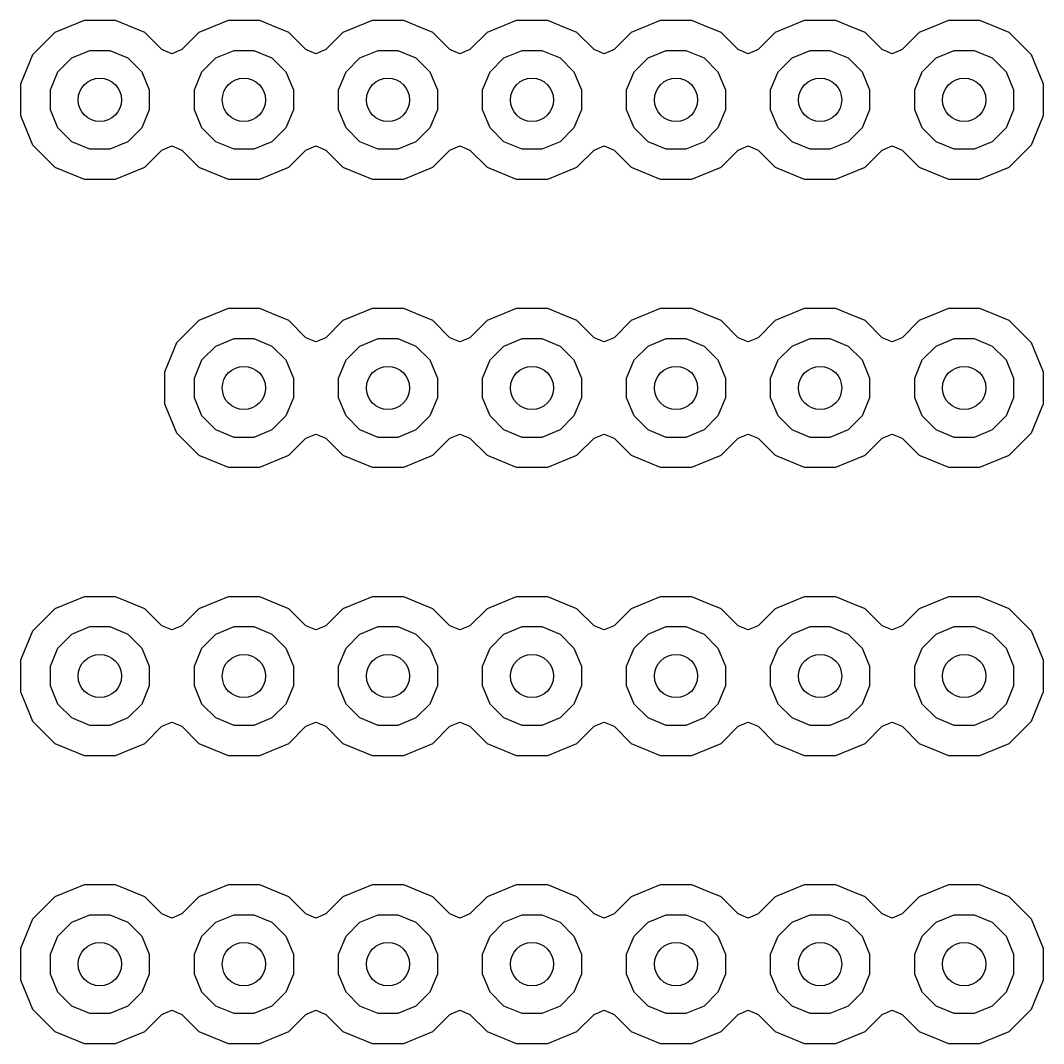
# Model space of a CAD drawing. Extents: x 114.9 to 199.6, y -137.1 to -76.7.
# Drawn here: x 130.614 to 134.165, y -106.865 to -103.314 of the extents above; entities that cross this region are included whole.
import ezdxf

# ---------------------------------------------------------------- set-up
doc = ezdxf.new("R2010")
doc.units = 0
doc.layers.add('BLACK', color=7, linetype='CONTINUOUS')

msp = doc.modelspace()

# ---------------------------------------------------------------- linework, layer by layer
at = {"layer": 'BLACK', "linetype": 'CONTINUOUS'}
for p, q in [((130.835198, -103.3145), (130.73394, -103.356444)), ((130.8352, -103.3145), (130.835198, -103.3145)), ((130.9448, -103.3145), (130.8352, -103.3145)), ((130.944801, -103.3145), (130.9448, -103.3145)), ((130.986744, -103.331874), (130.944801, -103.3145)), ((131.046058, -103.356443), (130.986744, -103.331874)), ((131.335198, -103.3145), (131.23394, -103.356444)), ((131.3352, -103.3145), (131.335198, -103.3145)), ((131.4448, -103.3145), (131.3352, -103.3145)), ((131.444801, -103.3145), (131.4448, -103.3145)), ((131.486744, -103.331874), (131.444801, -103.3145)), ((131.546058, -103.356443), (131.486744, -103.331874)), ((131.835198, -103.3145), (131.73394, -103.356444)), ((131.8352, -103.3145), (131.835198, -103.3145)), ((131.9448, -103.3145), (131.8352, -103.3145)), ((131.944801, -103.3145), (131.9448, -103.3145)), ((131.986744, -103.331874), (131.944801, -103.3145)), ((132.046058, -103.356443), (131.986744, -103.331874)), ((132.335198, -103.3145), (132.23394, -103.356444)), ((132.3352, -103.3145), (132.335198, -103.3145)), ((132.4448, -103.3145), (132.3352, -103.3145)), ((132.444801, -103.3145), (132.4448, -103.3145)), ((132.486744, -103.331874), (132.444801, -103.3145)), ((132.546058, -103.356443), (132.486744, -103.331874)), ((132.835198, -103.3145), (132.73394, -103.356444)), ((132.8352, -103.3145), (132.835198, -103.3145)), ((132.9448, -103.3145), (132.8352, -103.3145)), ((132.944801, -103.3145), (132.9448, -103.3145)), ((132.986744, -103.331874), (132.944801, -103.3145)), ((133.046058, -103.356443), (132.986744, -103.331874)), ((133.335198, -103.3145), (133.23394, -103.356444)), ((133.3352, -103.3145), (133.335198, -103.3145)), ((133.4448, -103.3145), (133.3352, -103.3145)), ((133.444801, -103.3145), (133.4448, -103.3145)), ((133.486744, -103.331874), (133.444801, -103.3145)), ((133.546058, -103.356443), (133.486744, -103.331874)), ((133.835198, -103.3145), (133.73394, -103.356444)), ((133.8352, -103.3145), (133.835198, -103.3145)), ((133.9448, -103.3145), (133.8352, -103.3145)), ((133.944801, -103.3145), (133.9448, -103.3145)), ((133.986744, -103.331874), (133.944801, -103.3145)), ((134.046058, -103.356443), (133.986744, -103.331874)), ((130.73394, -103.356444), (130.656444, -103.43394)), ((131.046059, -103.356444), (131.046058, -103.356443)), ((131.046061, -103.356445), (131.046059, -103.356444)), ((131.105352, -103.415736), (131.046061, -103.356445)), ((131.23394, -103.356444), (131.174648, -103.415736)), ((131.546059, -103.356444), (131.546058, -103.356443)), ((131.546061, -103.356445), (131.546059, -103.356444)), ((131.605352, -103.415736), (131.546061, -103.356445)), ((131.73394, -103.356444), (131.674648, -103.415736)), ((132.046059, -103.356444), (132.046058, -103.356443)), ((132.046061, -103.356445), (132.046059, -103.356444)), ((132.105352, -103.415736), (132.046061, -103.356445)), ((132.23394, -103.356444), (132.174648, -103.415736)), ((132.546059, -103.356444), (132.546058, -103.356443)), ((132.546061, -103.356445), (132.546059, -103.356444)), ((132.605352, -103.415736), (132.546061, -103.356445)), ((132.73394, -103.356444), (132.674648, -103.415736)), ((133.046059, -103.356444), (133.046058, -103.356443)), ((133.046061, -103.356445), (133.046059, -103.356444)), ((133.105352, -103.415736), (133.046061, -103.356445)), ((133.23394, -103.356444), (133.174648, -103.415736)), ((133.546059, -103.356444), (133.546058, -103.356443)), ((133.546061, -103.356445), (133.546059, -103.356444)), ((133.605352, -103.415736), (133.546061, -103.356445)), ((133.73394, -103.356444), (133.674648, -103.415736)), ((134.046059, -103.356444), (134.046058, -103.356443)), ((134.046061, -103.356445), (134.046059, -103.356444)), ((134.123555, -103.433939), (134.046061, -103.356445)), ((130.656444, -103.43394), (130.6145, -103.535198)), ((130.792775, -103.444493), (130.855859, -103.418363)), ((130.855859, -103.418363), (130.924141, -103.418363)), ((130.924141, -103.418363), (130.987225, -103.444493)), ((131.14, -103.430088), (131.105352, -103.415736)), ((131.174648, -103.415736), (131.14, -103.430088)), ((131.292775, -103.444493), (131.355859, -103.418363)), ((131.355859, -103.418363), (131.424141, -103.418363)), ((131.424141, -103.418363), (131.487225, -103.444493)), ((131.64, -103.430088), (131.605352, -103.415736)), ((131.674648, -103.415736), (131.64, -103.430088)), ((131.792775, -103.444493), (131.855859, -103.418363)), ((131.855859, -103.418363), (131.924141, -103.418363)), ((131.924141, -103.418363), (131.987225, -103.444493)), ((132.14, -103.430088), (132.105352, -103.415736)), ((132.174648, -103.415736), (132.14, -103.430088)), ((132.292775, -103.444493), (132.355859, -103.418363)), ((132.355859, -103.418363), (132.424141, -103.418363)), ((132.424141, -103.418363), (132.487225, -103.444493)), ((132.64, -103.430088), (132.605352, -103.415736)), ((132.674648, -103.415736), (132.64, -103.430088)), ((132.792775, -103.444493), (132.855859, -103.418363)), ((132.855859, -103.418363), (132.924141, -103.418363)), ((132.924141, -103.418363), (132.987225, -103.444493)), ((133.14, -103.430088), (133.105352, -103.415736)), ((133.174648, -103.415736), (133.14, -103.430088)), ((133.292775, -103.444493), (133.355859, -103.418363)), ((133.355859, -103.418363), (133.424141, -103.418363)), ((133.424141, -103.418363), (133.487225, -103.444493)), ((133.64, -103.430088), (133.605352, -103.415736)), ((133.674648, -103.415736), (133.64, -103.430088)), ((133.792775, -103.444493), (133.855859, -103.418363)), ((133.855859, -103.418363), (133.924141, -103.418363)), ((133.924141, -103.418363), (133.987225, -103.444493)), ((134.123555, -103.43394), (134.123555, -103.433939)), ((134.123557, -103.433942), (134.123555, -103.43394)), ((134.1655, -103.5352), (134.123557, -103.433942)), ((130.744493, -103.492775), (130.792775, -103.444493)), ((130.987225, -103.444493), (131.035507, -103.492775)), ((131.244493, -103.492775), (131.292775, -103.444493)), ((131.487225, -103.444493), (131.535507, -103.492775)), ((131.744493, -103.492775), (131.792775, -103.444493)), ((131.987225, -103.444493), (132.035507, -103.492775)), ((132.244493, -103.492775), (132.292775, -103.444493)), ((132.487225, -103.444493), (132.535507, -103.492775)), ((132.744493, -103.492775), (132.792775, -103.444493)), ((132.987225, -103.444493), (133.035507, -103.492775)), ((133.244493, -103.492775), (133.292775, -103.444493)), ((133.487225, -103.444493), (133.535507, -103.492775)), ((133.744493, -103.492775), (133.792775, -103.444493)), ((133.987225, -103.444493), (134.035507, -103.492775)), ((130.718363, -103.555859), (130.744493, -103.492775)), ((131.035507, -103.492775), (131.061637, -103.555859)), ((131.218363, -103.555859), (131.244493, -103.492775)), ((131.535507, -103.492775), (131.561637, -103.555859)), ((131.718363, -103.555859), (131.744493, -103.492775)), ((132.035507, -103.492775), (132.061637, -103.555859)), ((132.218363, -103.555859), (132.244493, -103.492775)), ((132.535507, -103.492775), (132.561637, -103.555859)), ((132.718363, -103.555859), (132.744493, -103.492775)), ((133.035507, -103.492775), (133.061637, -103.555859)), ((133.218363, -103.555859), (133.244493, -103.492775)), ((133.535507, -103.492775), (133.561637, -103.555859)), ((133.718363, -103.555859), (133.744493, -103.492775)), ((134.035507, -103.492775), (134.061637, -103.555859)), ((130.6145, -103.535198), (130.6145, -103.644801)), ((134.1655, -103.6448), (134.1655, -103.5352)), ((130.718363, -103.624141), (130.718363, -103.555859)), ((131.061637, -103.555859), (131.061637, -103.624141)), ((131.218363, -103.624141), (131.218363, -103.555859)), ((131.561637, -103.555859), (131.561637, -103.624141)), ((131.718363, -103.624141), (131.718363, -103.555859)), ((132.061637, -103.555859), (132.061637, -103.624141)), ((132.218363, -103.624141), (132.218363, -103.555859)), ((132.561637, -103.555859), (132.561637, -103.624141)), ((132.718363, -103.624141), (132.718363, -103.555859)), ((133.061637, -103.555859), (133.061637, -103.624141)), ((133.218363, -103.624141), (133.218363, -103.555859)), ((133.561637, -103.555859), (133.561637, -103.624141)), ((133.718363, -103.624141), (133.718363, -103.555859)), ((134.061637, -103.555859), (134.061637, -103.624141)), ((130.6145, -103.644801), (130.627091, -103.675198)), ((130.744493, -103.687225), (130.718363, -103.624141)), ((131.061637, -103.624141), (131.035507, -103.687225)), ((131.244493, -103.687225), (131.218363, -103.624141)), ((131.561637, -103.624141), (131.535507, -103.687225)), ((131.744493, -103.687225), (131.718363, -103.624141)), ((132.061637, -103.624141), (132.035507, -103.687225)), ((132.244493, -103.687225), (132.218363, -103.624141)), ((132.561637, -103.624141), (132.535507, -103.687225)), ((132.744493, -103.687225), (132.718363, -103.624141)), ((133.061637, -103.624141), (133.035507, -103.687225)), ((133.244493, -103.687225), (133.218363, -103.624141)), ((133.561637, -103.624141), (133.535507, -103.687225)), ((133.744493, -103.687225), (133.718363, -103.624141)), ((134.061637, -103.624141), (134.035507, -103.687225)), ((134.152909, -103.675198), (134.1655, -103.6448)), ((130.627091, -103.675198), (130.656443, -103.746058)), ((130.792775, -103.735507), (130.744493, -103.687225)), ((131.035507, -103.687225), (130.987225, -103.735507)), ((131.292775, -103.735507), (131.244493, -103.687225)), ((131.535507, -103.687225), (131.487225, -103.735507)), ((131.792775, -103.735507), (131.744493, -103.687225)), ((132.035507, -103.687225), (131.987225, -103.735507)), ((132.292775, -103.735507), (132.244493, -103.687225)), ((132.535507, -103.687225), (132.487225, -103.735507)), ((132.792775, -103.735507), (132.744493, -103.687225)), ((133.035507, -103.687225), (132.987225, -103.735507)), ((133.292775, -103.735507), (133.244493, -103.687225)), ((133.535507, -103.687225), (133.487225, -103.735507)), ((133.792775, -103.735507), (133.744493, -103.687225)), ((134.035507, -103.687225), (133.987225, -103.735507)), ((134.123557, -103.746058), (134.152909, -103.675198)), ((130.656443, -103.746058), (130.656444, -103.746059)), ((130.656444, -103.746059), (130.656445, -103.746061)), ((130.656445, -103.746061), (130.733939, -103.823555)), ((130.855859, -103.761637), (130.792775, -103.735507)), ((130.987225, -103.735507), (130.924141, -103.761637)), ((131.105352, -103.764264), (131.14, -103.749912)), ((131.14, -103.749912), (131.174648, -103.764264)), ((131.355859, -103.761637), (131.292775, -103.735507)), ((131.487225, -103.735507), (131.424141, -103.761637)), ((131.605352, -103.764264), (131.64, -103.749912)), ((131.64, -103.749912), (131.674648, -103.764264)), ((131.855859, -103.761637), (131.792775, -103.735507)), ((131.987225, -103.735507), (131.924141, -103.761637)), ((132.105352, -103.764264), (132.14, -103.749912)), ((132.14, -103.749912), (132.174648, -103.764264)), ((132.355859, -103.761637), (132.292775, -103.735507)), ((132.487225, -103.735507), (132.424141, -103.761637)), ((132.605352, -103.764264), (132.64, -103.749912)), ((132.64, -103.749912), (132.674648, -103.764264)), ((132.855859, -103.761637), (132.792775, -103.735507)), ((132.987225, -103.735507), (132.924141, -103.761637)), ((133.105352, -103.764264), (133.14, -103.749912)), ((133.14, -103.749912), (133.174648, -103.764264)), ((133.355859, -103.761637), (133.292775, -103.735507)), ((133.487225, -103.735507), (133.424141, -103.761637)), ((133.605352, -103.764264), (133.64, -103.749912)), ((133.64, -103.749912), (133.674648, -103.764264)), ((133.855859, -103.761637), (133.792775, -103.735507)), ((133.987225, -103.735507), (133.924141, -103.761637)), ((134.046061, -103.823555), (134.123555, -103.746061)), ((134.123555, -103.74606), (134.123557, -103.746058)), ((134.123555, -103.746061), (134.123555, -103.74606)), ((130.924141, -103.761637), (130.855859, -103.761637)), ((131.046061, -103.823555), (131.105352, -103.764264)), ((131.174648, -103.764264), (131.233939, -103.823555)), ((131.424141, -103.761637), (131.355859, -103.761637)), ((131.546061, -103.823555), (131.605352, -103.764264)), ((131.674648, -103.764264), (131.733939, -103.823555)), ((131.924141, -103.761637), (131.855859, -103.761637)), ((132.046061, -103.823555), (132.105352, -103.764264)), ((132.174648, -103.764264), (132.233939, -103.823555)), ((132.424141, -103.761637), (132.355859, -103.761637)), ((132.546061, -103.823555), (132.605352, -103.764264)), ((132.674648, -103.764264), (132.733939, -103.823555)), ((132.924141, -103.761637), (132.855859, -103.761637)), ((133.046061, -103.823555), (133.105352, -103.764264)), ((133.174648, -103.764264), (133.233939, -103.823555)), ((133.424141, -103.761637), (133.355859, -103.761637)), ((133.546061, -103.823555), (133.605352, -103.764264)), ((133.674648, -103.764264), (133.733939, -103.823555)), ((133.924141, -103.761637), (133.855859, -103.761637)), ((130.733939, -103.823555), (130.73394, -103.823555)), ((130.73394, -103.823555), (130.733942, -103.823557)), ((130.733942, -103.823557), (130.8352, -103.8655)), ((130.9448, -103.8655), (131.046058, -103.823557)), ((131.046058, -103.823557), (131.04606, -103.823555)), ((131.04606, -103.823555), (131.046061, -103.823555)), ((131.233939, -103.823555), (131.23394, -103.823555)), ((131.23394, -103.823555), (131.233942, -103.823557)), ((131.233942, -103.823557), (131.3352, -103.8655)), ((131.4448, -103.8655), (131.546058, -103.823557)), ((131.546058, -103.823557), (131.54606, -103.823555)), ((131.54606, -103.823555), (131.546061, -103.823555)), ((131.733939, -103.823555), (131.73394, -103.823555)), ((131.73394, -103.823555), (131.733942, -103.823557)), ((131.733942, -103.823557), (131.8352, -103.8655)), ((131.9448, -103.8655), (132.046058, -103.823557)), ((132.046058, -103.823557), (132.04606, -103.823555)), ((132.04606, -103.823555), (132.046061, -103.823555)), ((132.233939, -103.823555), (132.23394, -103.823555)), ((132.23394, -103.823555), (132.233942, -103.823557)), ((132.233942, -103.823557), (132.3352, -103.8655)), ((132.4448, -103.8655), (132.546058, -103.823557)), ((132.546058, -103.823557), (132.54606, -103.823555)), ((132.54606, -103.823555), (132.546061, -103.823555)), ((132.733939, -103.823555), (132.73394, -103.823555)), ((132.73394, -103.823555), (132.733942, -103.823557)), ((132.733942, -103.823557), (132.8352, -103.8655)), ((132.9448, -103.8655), (133.046058, -103.823557)), ((133.046058, -103.823557), (133.04606, -103.823555)), ((133.04606, -103.823555), (133.046061, -103.823555)), ((133.233939, -103.823555), (133.23394, -103.823555)), ((133.23394, -103.823555), (133.233942, -103.823557)), ((133.233942, -103.823557), (133.3352, -103.8655)), ((133.4448, -103.8655), (133.546058, -103.823557)), ((133.546058, -103.823557), (133.54606, -103.823555)), ((133.54606, -103.823555), (133.546061, -103.823555)), ((133.733939, -103.823555), (133.73394, -103.823555)), ((133.73394, -103.823555), (133.733942, -103.823557)), ((133.733942, -103.823557), (133.8352, -103.8655)), ((133.9448, -103.8655), (134.046058, -103.823557)), ((134.046058, -103.823557), (134.04606, -103.823555)), ((134.04606, -103.823555), (134.046061, -103.823555)), ((130.8352, -103.8655), (130.835202, -103.8655)), ((130.835202, -103.8655), (130.944798, -103.8655)), ((130.944798, -103.8655), (130.9448, -103.8655)), ((131.3352, -103.8655), (131.335202, -103.8655)), ((131.335202, -103.8655), (131.444798, -103.8655)), ((131.444798, -103.8655), (131.4448, -103.8655)), ((131.8352, -103.8655), (131.835202, -103.8655)), ((131.835202, -103.8655), (131.944798, -103.8655)), ((131.944798, -103.8655), (131.9448, -103.8655)), ((132.3352, -103.8655), (132.335202, -103.8655)), ((132.335202, -103.8655), (132.444798, -103.8655)), ((132.444798, -103.8655), (132.4448, -103.8655)), ((132.8352, -103.8655), (132.835202, -103.8655)), ((132.835202, -103.8655), (132.944798, -103.8655)), ((132.944798, -103.8655), (132.9448, -103.8655)), ((133.3352, -103.8655), (133.335202, -103.8655)), ((133.335202, -103.8655), (133.444798, -103.8655)), ((133.444798, -103.8655), (133.4448, -103.8655)), ((133.8352, -103.8655), (133.835202, -103.8655)), ((133.835202, -103.8655), (133.944798, -103.8655)), ((133.944798, -103.8655), (133.9448, -103.8655)), ((131.335198, -104.3145), (131.23394, -104.356444)), ((131.3352, -104.3145), (131.335198, -104.3145)), ((131.4448, -104.3145), (131.3352, -104.3145)), ((131.444801, -104.3145), (131.4448, -104.3145)), ((131.486744, -104.331874), (131.444801, -104.3145)), ((131.835198, -104.3145), (131.73394, -104.356444)), ((131.8352, -104.3145), (131.835198, -104.3145)), ((131.9448, -104.3145), (131.8352, -104.3145)), ((131.944801, -104.3145), (131.9448, -104.3145)), ((131.986744, -104.331874), (131.944801, -104.3145)), ((132.335198, -104.3145), (132.23394, -104.356444)), ((132.3352, -104.3145), (132.335198, -104.3145)), ((132.4448, -104.3145), (132.3352, -104.3145)), ((132.444801, -104.3145), (132.4448, -104.3145)), ((132.486744, -104.331874), (132.444801, -104.3145)), ((132.835198, -104.3145), (132.73394, -104.356444)), ((132.8352, -104.3145), (132.835198, -104.3145)), ((132.9448, -104.3145), (132.8352, -104.3145)), ((132.944801, -104.3145), (132.9448, -104.3145)), ((132.986744, -104.331874), (132.944801, -104.3145)), ((133.335198, -104.3145), (133.23394, -104.356444)), ((133.3352, -104.3145), (133.335198, -104.3145)), ((133.4448, -104.3145), (133.3352, -104.3145)), ((133.444801, -104.3145), (133.4448, -104.3145)), ((133.486744, -104.331874), (133.444801, -104.3145)), ((133.835198, -104.3145), (133.73394, -104.356444)), ((133.8352, -104.3145), (133.835198, -104.3145)), ((133.9448, -104.3145), (133.8352, -104.3145)), ((133.944801, -104.3145), (133.9448, -104.3145)), ((133.986744, -104.331874), (133.944801, -104.3145)), ((131.23394, -104.356444), (131.156444, -104.43394)), ((131.546058, -104.356443), (131.486744, -104.331874)), ((131.546059, -104.356444), (131.546058, -104.356443)), ((131.546061, -104.356445), (131.546059, -104.356444)), ((131.605352, -104.415736), (131.546061, -104.356445)), ((131.73394, -104.356444), (131.674648, -104.415736)), ((132.046058, -104.356443), (131.986744, -104.331874)), ((132.046059, -104.356444), (132.046058, -104.356443)), ((132.046061, -104.356445), (132.046059, -104.356444)), ((132.105352, -104.415736), (132.046061, -104.356445)), ((132.23394, -104.356444), (132.174648, -104.415736)), ((132.546058, -104.356443), (132.486744, -104.331874)), ((132.546059, -104.356444), (132.546058, -104.356443)), ((132.546061, -104.356445), (132.546059, -104.356444)), ((132.605352, -104.415736), (132.546061, -104.356445)), ((132.73394, -104.356444), (132.674648, -104.415736)), ((133.046058, -104.356443), (132.986744, -104.331874)), ((133.046059, -104.356444), (133.046058, -104.356443)), ((133.046061, -104.356445), (133.046059, -104.356444)), ((133.105352, -104.415736), (133.046061, -104.356445)), ((133.23394, -104.356444), (133.174648, -104.415736)), ((133.546058, -104.356443), (133.486744, -104.331874)), ((133.546059, -104.356444), (133.546058, -104.356443)), ((133.546061, -104.356445), (133.546059, -104.356444)), ((133.605352, -104.415736), (133.546061, -104.356445)), ((133.73394, -104.356444), (133.674648, -104.415736)), ((134.046058, -104.356443), (133.986744, -104.331874)), ((134.046059, -104.356444), (134.046058, -104.356443)), ((134.046061, -104.356445), (134.046059, -104.356444)), ((134.123555, -104.433939), (134.046061, -104.356445)), ((131.156444, -104.43394), (131.1145, -104.535198)), ((131.292775, -104.444493), (131.355859, -104.418363)), ((131.355859, -104.418363), (131.424141, -104.418363)), ((131.424141, -104.418363), (131.487225, -104.444493)), ((131.64, -104.430088), (131.605352, -104.415736)), ((131.674648, -104.415736), (131.64, -104.430088)), ((131.792775, -104.444493), (131.855859, -104.418363)), ((131.855859, -104.418363), (131.924141, -104.418363)), ((131.924141, -104.418363), (131.987225, -104.444493)), ((132.14, -104.430088), (132.105352, -104.415736)), ((132.174648, -104.415736), (132.14, -104.430088)), ((132.292775, -104.444493), (132.355859, -104.418363)), ((132.355859, -104.418363), (132.424141, -104.418363)), ((132.424141, -104.418363), (132.487225, -104.444493)), ((132.64, -104.430088), (132.605352, -104.415736)), ((132.674648, -104.415736), (132.64, -104.430088)), ((132.792775, -104.444493), (132.855859, -104.418363)), ((132.855859, -104.418363), (132.924141, -104.418363)), ((132.924141, -104.418363), (132.987225, -104.444493)), ((133.14, -104.430088), (133.105352, -104.415736)), ((133.174648, -104.415736), (133.14, -104.430088)), ((133.292775, -104.444493), (133.355859, -104.418363)), ((133.355859, -104.418363), (133.424141, -104.418363)), ((133.424141, -104.418363), (133.487225, -104.444493)), ((133.64, -104.430088), (133.605352, -104.415736)), ((133.674648, -104.415736), (133.64, -104.430088)), ((133.792775, -104.444493), (133.855859, -104.418363)), ((133.855859, -104.418363), (133.924141, -104.418363)), ((133.924141, -104.418363), (133.987225, -104.444493)), ((134.123555, -104.43394), (134.123555, -104.433939)), ((134.123557, -104.433942), (134.123555, -104.43394)), ((134.1655, -104.5352), (134.123557, -104.433942)), ((131.244493, -104.492775), (131.292775, -104.444493)), ((131.487225, -104.444493), (131.535507, -104.492775)), ((131.744493, -104.492775), (131.792775, -104.444493)), ((131.987225, -104.444493), (132.035507, -104.492775)), ((132.244493, -104.492775), (132.292775, -104.444493)), ((132.487225, -104.444493), (132.535507, -104.492775)), ((132.744493, -104.492775), (132.792775, -104.444493)), ((132.987225, -104.444493), (133.035507, -104.492775)), ((133.244493, -104.492775), (133.292775, -104.444493)), ((133.487225, -104.444493), (133.535507, -104.492775)), ((133.744493, -104.492775), (133.792775, -104.444493)), ((133.987225, -104.444493), (134.035507, -104.492775)), ((131.218363, -104.555859), (131.244493, -104.492775)), ((131.535507, -104.492775), (131.561637, -104.555859)), ((131.718363, -104.555859), (131.744493, -104.492775)), ((132.035507, -104.492775), (132.061637, -104.555859)), ((132.218363, -104.555859), (132.244493, -104.492775)), ((132.535507, -104.492775), (132.561637, -104.555859)), ((132.718363, -104.555859), (132.744493, -104.492775)), ((133.035507, -104.492775), (133.061637, -104.555859)), ((133.218363, -104.555859), (133.244493, -104.492775)), ((133.535507, -104.492775), (133.561637, -104.555859)), ((133.718363, -104.555859), (133.744493, -104.492775)), ((134.035507, -104.492775), (134.061637, -104.555859)), ((131.1145, -104.535198), (131.1145, -104.644801)), ((134.1655, -104.6448), (134.1655, -104.5352)), ((131.218363, -104.624141), (131.218363, -104.555859)), ((131.561637, -104.555859), (131.561637, -104.624141)), ((131.718363, -104.624141), (131.718363, -104.555859)), ((132.061637, -104.555859), (132.061637, -104.624141)), ((132.218363, -104.624141), (132.218363, -104.555859)), ((132.561637, -104.555859), (132.561637, -104.624141)), ((132.718363, -104.624141), (132.718363, -104.555859)), ((133.061637, -104.555859), (133.061637, -104.624141)), ((133.218363, -104.624141), (133.218363, -104.555859)), ((133.561637, -104.555859), (133.561637, -104.624141)), ((133.718363, -104.624141), (133.718363, -104.555859)), ((134.061637, -104.555859), (134.061637, -104.624141)), ((131.1145, -104.644801), (131.128538, -104.678691)), ((131.244493, -104.687225), (131.218363, -104.624141)), ((131.561637, -104.624141), (131.535507, -104.687225)), ((131.744493, -104.687225), (131.718363, -104.624141)), ((132.061637, -104.624141), (132.035507, -104.687225)), ((132.244493, -104.687225), (132.218363, -104.624141)), ((132.561637, -104.624141), (132.535507, -104.687225)), ((132.744493, -104.687225), (132.718363, -104.624141)), ((133.061637, -104.624141), (133.035507, -104.687225)), ((133.244493, -104.687225), (133.218363, -104.624141)), ((133.561637, -104.624141), (133.535507, -104.687225)), ((133.744493, -104.687225), (133.718363, -104.624141)), ((134.061637, -104.624141), (134.035507, -104.687225)), ((134.161193, -104.655198), (134.1655, -104.6448)), ((131.128538, -104.678691), (131.156443, -104.746058)), ((134.123557, -104.746058), (134.161193, -104.655198)), ((131.292775, -104.735507), (131.244493, -104.687225)), ((131.535507, -104.687225), (131.487225, -104.735507)), ((131.792775, -104.735507), (131.744493, -104.687225)), ((132.035507, -104.687225), (131.987225, -104.735507)), ((132.292775, -104.735507), (132.244493, -104.687225)), ((132.535507, -104.687225), (132.487225, -104.735507)), ((132.792775, -104.735507), (132.744493, -104.687225)), ((133.035507, -104.687225), (132.987225, -104.735507)), ((133.292775, -104.735507), (133.244493, -104.687225)), ((133.535507, -104.687225), (133.487225, -104.735507)), ((133.792775, -104.735507), (133.744493, -104.687225)), ((134.035507, -104.687225), (133.987225, -104.735507)), ((131.156443, -104.746058), (131.156444, -104.746059)), ((131.156444, -104.746059), (131.156445, -104.746061)), ((131.156445, -104.746061), (131.233939, -104.823555)), ((131.355859, -104.761637), (131.292775, -104.735507)), ((131.487225, -104.735507), (131.424141, -104.761637)), ((131.605352, -104.764264), (131.64, -104.749912)), ((131.64, -104.749912), (131.674648, -104.764264)), ((131.855859, -104.761637), (131.792775, -104.735507)), ((131.987225, -104.735507), (131.924141, -104.761637)), ((132.105352, -104.764264), (132.14, -104.749912)), ((132.14, -104.749912), (132.174648, -104.764264)), ((132.355859, -104.761637), (132.292775, -104.735507)), ((132.487225, -104.735507), (132.424141, -104.761637)), ((132.605352, -104.764264), (132.64, -104.749912)), ((132.64, -104.749912), (132.674648, -104.764264)), ((132.855859, -104.761637), (132.792775, -104.735507)), ((132.987225, -104.735507), (132.924141, -104.761637)), ((133.105352, -104.764264), (133.14, -104.749912)), ((133.14, -104.749912), (133.174648, -104.764264)), ((133.355859, -104.761637), (133.292775, -104.735507)), ((133.487225, -104.735507), (133.424141, -104.761637)), ((133.605352, -104.764264), (133.64, -104.749912)), ((133.64, -104.749912), (133.674648, -104.764264)), ((133.855859, -104.761637), (133.792775, -104.735507)), ((133.987225, -104.735507), (133.924141, -104.761637)), ((134.046061, -104.823555), (134.123555, -104.746061)), ((134.123555, -104.74606), (134.123557, -104.746058)), ((134.123555, -104.746061), (134.123555, -104.74606)), ((131.424141, -104.761637), (131.355859, -104.761637)), ((131.546061, -104.823555), (131.605352, -104.764264)), ((131.674648, -104.764264), (131.733939, -104.823555)), ((131.924141, -104.761637), (131.855859, -104.761637)), ((132.046061, -104.823555), (132.105352, -104.764264)), ((132.174648, -104.764264), (132.233939, -104.823555)), ((132.424141, -104.761637), (132.355859, -104.761637)), ((132.546061, -104.823555), (132.605352, -104.764264)), ((132.674648, -104.764264), (132.733939, -104.823555)), ((132.924141, -104.761637), (132.855859, -104.761637)), ((133.046061, -104.823555), (133.105352, -104.764264)), ((133.174648, -104.764264), (133.233939, -104.823555)), ((133.424141, -104.761637), (133.355859, -104.761637)), ((133.546061, -104.823555), (133.605352, -104.764264)), ((133.674648, -104.764264), (133.733939, -104.823555)), ((133.924141, -104.761637), (133.855859, -104.761637)), ((131.233939, -104.823555), (131.23394, -104.823555)), ((131.23394, -104.823555), (131.233942, -104.823557)), ((131.233942, -104.823557), (131.3352, -104.8655)), ((131.4448, -104.8655), (131.546058, -104.823557)), ((131.546058, -104.823557), (131.54606, -104.823555)), ((131.54606, -104.823555), (131.546061, -104.823555)), ((131.733939, -104.823555), (131.73394, -104.823555)), ((131.73394, -104.823555), (131.733942, -104.823557)), ((131.733942, -104.823557), (131.8352, -104.8655)), ((131.9448, -104.8655), (132.046058, -104.823557)), ((132.046058, -104.823557), (132.04606, -104.823555)), ((132.04606, -104.823555), (132.046061, -104.823555)), ((132.233939, -104.823555), (132.23394, -104.823555)), ((132.23394, -104.823555), (132.233942, -104.823557)), ((132.233942, -104.823557), (132.3352, -104.8655)), ((132.4448, -104.8655), (132.546058, -104.823557)), ((132.546058, -104.823557), (132.54606, -104.823555)), ((132.54606, -104.823555), (132.546061, -104.823555)), ((132.733939, -104.823555), (132.73394, -104.823555)), ((132.73394, -104.823555), (132.733942, -104.823557)), ((132.733942, -104.823557), (132.8352, -104.8655)), ((132.9448, -104.8655), (133.046058, -104.823557)), ((133.046058, -104.823557), (133.04606, -104.823555)), ((133.04606, -104.823555), (133.046061, -104.823555)), ((133.233939, -104.823555), (133.23394, -104.823555)), ((133.23394, -104.823555), (133.233942, -104.823557)), ((133.233942, -104.823557), (133.3352, -104.8655)), ((133.4448, -104.8655), (133.546058, -104.823557)), ((133.546058, -104.823557), (133.54606, -104.823555)), ((133.54606, -104.823555), (133.546061, -104.823555)), ((133.733939, -104.823555), (133.73394, -104.823555)), ((133.73394, -104.823555), (133.733942, -104.823557)), ((133.733942, -104.823557), (133.8352, -104.8655)), ((133.9448, -104.8655), (134.046058, -104.823557)), ((134.046058, -104.823557), (134.04606, -104.823555)), ((134.04606, -104.823555), (134.046061, -104.823555)), ((131.3352, -104.8655), (131.335202, -104.8655)), ((131.335202, -104.8655), (131.444798, -104.8655)), ((131.444798, -104.8655), (131.4448, -104.8655)), ((131.8352, -104.8655), (131.835202, -104.8655)), ((131.835202, -104.8655), (131.944798, -104.8655)), ((131.944798, -104.8655), (131.9448, -104.8655)), ((132.3352, -104.8655), (132.335202, -104.8655)), ((132.335202, -104.8655), (132.444798, -104.8655)), ((132.444798, -104.8655), (132.4448, -104.8655)), ((132.8352, -104.8655), (132.835202, -104.8655)), ((132.835202, -104.8655), (132.944798, -104.8655)), ((132.944798, -104.8655), (132.9448, -104.8655)), ((133.3352, -104.8655), (133.335202, -104.8655)), ((133.335202, -104.8655), (133.444798, -104.8655)), ((133.444798, -104.8655), (133.4448, -104.8655)), ((133.8352, -104.8655), (133.835202, -104.8655)), ((133.835202, -104.8655), (133.944798, -104.8655)), ((133.944798, -104.8655), (133.9448, -104.8655)), ((130.835198, -105.3145), (130.73394, -105.356444)), ((130.8352, -105.3145), (130.835198, -105.3145)), ((130.9448, -105.3145), (130.8352, -105.3145)), ((130.944801, -105.3145), (130.9448, -105.3145)), ((130.986744, -105.331874), (130.944801, -105.3145)), ((131.335198, -105.3145), (131.23394, -105.356444)), ((131.3352, -105.3145), (131.335198, -105.3145)), ((131.4448, -105.3145), (131.3352, -105.3145)), ((131.444801, -105.3145), (131.4448, -105.3145)), ((131.486744, -105.331874), (131.444801, -105.3145)), ((131.835198, -105.3145), (131.73394, -105.356444)), ((131.8352, -105.3145), (131.835198, -105.3145)), ((131.9448, -105.3145), (131.8352, -105.3145)), ((131.944801, -105.3145), (131.9448, -105.3145)), ((131.986744, -105.331874), (131.944801, -105.3145)), ((132.335198, -105.3145), (132.23394, -105.356444)), ((132.3352, -105.3145), (132.335198, -105.3145)), ((132.4448, -105.3145), (132.3352, -105.3145)), ((132.444801, -105.3145), (132.4448, -105.3145)), ((132.486744, -105.331874), (132.444801, -105.3145)), ((132.835198, -105.3145), (132.73394, -105.356444)), ((132.8352, -105.3145), (132.835198, -105.3145)), ((132.9448, -105.3145), (132.8352, -105.3145)), ((132.944801, -105.3145), (132.9448, -105.3145)), ((132.986744, -105.331874), (132.944801, -105.3145)), ((133.335198, -105.3145), (133.23394, -105.356444)), ((133.3352, -105.3145), (133.335198, -105.3145)), ((133.4448, -105.3145), (133.3352, -105.3145)), ((133.444801, -105.3145), (133.4448, -105.3145)), ((133.486744, -105.331874), (133.444801, -105.3145)), ((133.835198, -105.3145), (133.73394, -105.356444)), ((133.8352, -105.3145), (133.835198, -105.3145)), ((133.9448, -105.3145), (133.8352, -105.3145)), ((133.944801, -105.3145), (133.9448, -105.3145)), ((133.986744, -105.331874), (133.944801, -105.3145)), ((130.73394, -105.356444), (130.656444, -105.43394)), ((131.046058, -105.356443), (130.986744, -105.331874)), ((131.046059, -105.356444), (131.046058, -105.356443)), ((131.046061, -105.356445), (131.046059, -105.356444)), ((131.105352, -105.415736), (131.046061, -105.356445)), ((131.23394, -105.356444), (131.174648, -105.415736)), ((131.546058, -105.356443), (131.486744, -105.331874)), ((131.546059, -105.356444), (131.546058, -105.356443)), ((131.546061, -105.356445), (131.546059, -105.356444)), ((131.605352, -105.415736), (131.546061, -105.356445)), ((131.73394, -105.356444), (131.674648, -105.415736)), ((132.046058, -105.356443), (131.986744, -105.331874)), ((132.046059, -105.356444), (132.046058, -105.356443)), ((132.046061, -105.356445), (132.046059, -105.356444)), ((132.105352, -105.415736), (132.046061, -105.356445)), ((132.23394, -105.356444), (132.174648, -105.415736)), ((132.546058, -105.356443), (132.486744, -105.331874)), ((132.546059, -105.356444), (132.546058, -105.356443)), ((132.546061, -105.356445), (132.546059, -105.356444)), ((132.605352, -105.415736), (132.546061, -105.356445)), ((132.73394, -105.356444), (132.674648, -105.415736)), ((133.046058, -105.356443), (132.986744, -105.331874)), ((133.046059, -105.356444), (133.046058, -105.356443)), ((133.046061, -105.356445), (133.046059, -105.356444)), ((133.105352, -105.415736), (133.046061, -105.356445)), ((133.23394, -105.356444), (133.174648, -105.415736)), ((133.546058, -105.356443), (133.486744, -105.331874)), ((133.546059, -105.356444), (133.546058, -105.356443)), ((133.546061, -105.356445), (133.546059, -105.356444)), ((133.605352, -105.415736), (133.546061, -105.356445)), ((133.73394, -105.356444), (133.674648, -105.415736)), ((134.046058, -105.356443), (133.986744, -105.331874)), ((134.046059, -105.356444), (134.046058, -105.356443)), ((134.046061, -105.356445), (134.046059, -105.356444)), ((134.123555, -105.433939), (134.046061, -105.356445)), ((130.792775, -105.444493), (130.855859, -105.418363)), ((130.855859, -105.418363), (130.924141, -105.418363)), ((130.924141, -105.418363), (130.987225, -105.444493)), ((131.14, -105.430088), (131.105352, -105.415736)), ((131.174648, -105.415736), (131.14, -105.430088)), ((131.292775, -105.444493), (131.355859, -105.418363)), ((131.355859, -105.418363), (131.424141, -105.418363)), ((131.424141, -105.418363), (131.487225, -105.444493)), ((131.64, -105.430088), (131.605352, -105.415736)), ((131.674648, -105.415736), (131.64, -105.430088)), ((131.792775, -105.444493), (131.855859, -105.418363)), ((131.855859, -105.418363), (131.924141, -105.418363)), ((131.924141, -105.418363), (131.987225, -105.444493)), ((132.14, -105.430088), (132.105352, -105.415736)), ((132.174648, -105.415736), (132.14, -105.430088)), ((132.292775, -105.444493), (132.355859, -105.418363)), ((132.355859, -105.418363), (132.424141, -105.418363)), ((132.424141, -105.418363), (132.487225, -105.444493)), ((132.64, -105.430088), (132.605352, -105.415736)), ((132.674648, -105.415736), (132.64, -105.430088)), ((132.792775, -105.444493), (132.855859, -105.418363)), ((132.855859, -105.418363), (132.924141, -105.418363)), ((132.924141, -105.418363), (132.987225, -105.444493)), ((133.14, -105.430088), (133.105352, -105.415736)), ((133.174648, -105.415736), (133.14, -105.430088)), ((133.292775, -105.444493), (133.355859, -105.418363)), ((133.355859, -105.418363), (133.424141, -105.418363)), ((133.424141, -105.418363), (133.487225, -105.444493)), ((133.64, -105.430088), (133.605352, -105.415736)), ((133.674648, -105.415736), (133.64, -105.430088)), ((133.792775, -105.444493), (133.855859, -105.418363)), ((133.855859, -105.418363), (133.924141, -105.418363)), ((133.924141, -105.418363), (133.987225, -105.444493)), ((130.656444, -105.43394), (130.6145, -105.535198)), ((130.744493, -105.492775), (130.792775, -105.444493)), ((130.987225, -105.444493), (131.035507, -105.492775)), ((131.244493, -105.492775), (131.292775, -105.444493)), ((131.487225, -105.444493), (131.535507, -105.492775)), ((131.744493, -105.492775), (131.792775, -105.444493)), ((131.987225, -105.444493), (132.035507, -105.492775)), ((132.244493, -105.492775), (132.292775, -105.444493)), ((132.487225, -105.444493), (132.535507, -105.492775)), ((132.744493, -105.492775), (132.792775, -105.444493)), ((132.987225, -105.444493), (133.035507, -105.492775)), ((133.244493, -105.492775), (133.292775, -105.444493)), ((133.487225, -105.444493), (133.535507, -105.492775)), ((133.744493, -105.492775), (133.792775, -105.444493)), ((133.987225, -105.444493), (134.035507, -105.492775)), ((134.123555, -105.43394), (134.123555, -105.433939)), ((134.123557, -105.433942), (134.123555, -105.43394)), ((134.1655, -105.5352), (134.123557, -105.433942)), ((130.718363, -105.555859), (130.744493, -105.492775)), ((131.035507, -105.492775), (131.061637, -105.555859)), ((131.218363, -105.555859), (131.244493, -105.492775)), ((131.535507, -105.492775), (131.561637, -105.555859)), ((131.718363, -105.555859), (131.744493, -105.492775)), ((132.035507, -105.492775), (132.061637, -105.555859)), ((132.218363, -105.555859), (132.244493, -105.492775)), ((132.535507, -105.492775), (132.561637, -105.555859)), ((132.718363, -105.555859), (132.744493, -105.492775)), ((133.035507, -105.492775), (133.061637, -105.555859)), ((133.218363, -105.555859), (133.244493, -105.492775)), ((133.535507, -105.492775), (133.561637, -105.555859)), ((133.718363, -105.555859), (133.744493, -105.492775)), ((134.035507, -105.492775), (134.061637, -105.555859)), ((130.6145, -105.535198), (130.6145, -105.644801)), ((134.1655, -105.6448), (134.1655, -105.5352)), ((130.718363, -105.624141), (130.718363, -105.555859)), ((131.061637, -105.555859), (131.061637, -105.624141)), ((131.218363, -105.624141), (131.218363, -105.555859)), ((131.561637, -105.555859), (131.561637, -105.624141)), ((131.718363, -105.624141), (131.718363, -105.555859)), ((132.061637, -105.555859), (132.061637, -105.624141)), ((132.218363, -105.624141), (132.218363, -105.555859)), ((132.561637, -105.555859), (132.561637, -105.624141)), ((132.718363, -105.624141), (132.718363, -105.555859)), ((133.061637, -105.555859), (133.061637, -105.624141)), ((133.218363, -105.624141), (133.218363, -105.555859)), ((133.561637, -105.555859), (133.561637, -105.624141)), ((133.718363, -105.624141), (133.718363, -105.555859)), ((134.061637, -105.555859), (134.061637, -105.624141)), ((130.744493, -105.687225), (130.718363, -105.624141)), ((131.061637, -105.624141), (131.035507, -105.687225)), ((131.244493, -105.687225), (131.218363, -105.624141)), ((131.561637, -105.624141), (131.535507, -105.687225)), ((131.744493, -105.687225), (131.718363, -105.624141)), ((132.061637, -105.624141), (132.035507, -105.687225)), ((132.244493, -105.687225), (132.218363, -105.624141)), ((132.561637, -105.624141), (132.535507, -105.687225)), ((132.744493, -105.687225), (132.718363, -105.624141)), ((133.061637, -105.624141), (133.035507, -105.687225)), ((133.244493, -105.687225), (133.218363, -105.624141)), ((133.561637, -105.624141), (133.535507, -105.687225)), ((133.744493, -105.687225), (133.718363, -105.624141)), ((134.061637, -105.624141), (134.035507, -105.687225)), ((130.6145, -105.644801), (130.631874, -105.686744)), ((134.123557, -105.746058), (134.161193, -105.655198)), ((134.161193, -105.655198), (134.1655, -105.6448)), ((130.631874, -105.686744), (130.656443, -105.746058)), ((130.792775, -105.735507), (130.744493, -105.687225)), ((131.035507, -105.687225), (130.987225, -105.735507)), ((131.292775, -105.735507), (131.244493, -105.687225)), ((131.535507, -105.687225), (131.487225, -105.735507)), ((131.792775, -105.735507), (131.744493, -105.687225)), ((132.035507, -105.687225), (131.987225, -105.735507)), ((132.292775, -105.735507), (132.244493, -105.687225)), ((132.535507, -105.687225), (132.487225, -105.735507)), ((132.792775, -105.735507), (132.744493, -105.687225)), ((133.035507, -105.687225), (132.987225, -105.735507)), ((133.292775, -105.735507), (133.244493, -105.687225)), ((133.535507, -105.687225), (133.487225, -105.735507)), ((133.792775, -105.735507), (133.744493, -105.687225)), ((134.035507, -105.687225), (133.987225, -105.735507)), ((130.656443, -105.746058), (130.656444, -105.746059)), ((130.656444, -105.746059), (130.656445, -105.746061)), ((130.656445, -105.746061), (130.733939, -105.823555)), ((130.855859, -105.761637), (130.792775, -105.735507)), ((130.987225, -105.735507), (130.924141, -105.761637)), ((131.355859, -105.761637), (131.292775, -105.735507)), ((131.487225, -105.735507), (131.424141, -105.761637)), ((131.855859, -105.761637), (131.792775, -105.735507)), ((131.987225, -105.735507), (131.924141, -105.761637)), ((132.355859, -105.761637), (132.292775, -105.735507)), ((132.487225, -105.735507), (132.424141, -105.761637)), ((132.855859, -105.761637), (132.792775, -105.735507)), ((132.987225, -105.735507), (132.924141, -105.761637)), ((133.355859, -105.761637), (133.292775, -105.735507)), ((133.487225, -105.735507), (133.424141, -105.761637)), ((133.855859, -105.761637), (133.792775, -105.735507)), ((133.987225, -105.735507), (133.924141, -105.761637)), ((134.046061, -105.823555), (134.123555, -105.746061)), ((134.123555, -105.74606), (134.123557, -105.746058)), ((134.123555, -105.746061), (134.123555, -105.74606)), ((130.924141, -105.761637), (130.855859, -105.761637)), ((131.046061, -105.823555), (131.105352, -105.764264)), ((131.105352, -105.764264), (131.14, -105.749912)), ((131.14, -105.749912), (131.174648, -105.764264)), ((131.174648, -105.764264), (131.233939, -105.823555)), ((131.424141, -105.761637), (131.355859, -105.761637)), ((131.546061, -105.823555), (131.605352, -105.764264)), ((131.605352, -105.764264), (131.64, -105.749912)), ((131.64, -105.749912), (131.674648, -105.764264)), ((131.674648, -105.764264), (131.733939, -105.823555)), ((131.924141, -105.761637), (131.855859, -105.761637)), ((132.046061, -105.823555), (132.105352, -105.764264)), ((132.105352, -105.764264), (132.14, -105.749912)), ((132.14, -105.749912), (132.174648, -105.764264)), ((132.174648, -105.764264), (132.233939, -105.823555)), ((132.424141, -105.761637), (132.355859, -105.761637)), ((132.546061, -105.823555), (132.605352, -105.764264)), ((132.605352, -105.764264), (132.64, -105.749912)), ((132.64, -105.749912), (132.674648, -105.764264)), ((132.674648, -105.764264), (132.733939, -105.823555)), ((132.924141, -105.761637), (132.855859, -105.761637)), ((133.046061, -105.823555), (133.105352, -105.764264)), ((133.105352, -105.764264), (133.14, -105.749912)), ((133.14, -105.749912), (133.174648, -105.764264)), ((133.174648, -105.764264), (133.233939, -105.823555)), ((133.424141, -105.761637), (133.355859, -105.761637)), ((133.546061, -105.823555), (133.605352, -105.764264)), ((133.605352, -105.764264), (133.64, -105.749912)), ((133.64, -105.749912), (133.674648, -105.764264)), ((133.674648, -105.764264), (133.733939, -105.823555)), ((133.924141, -105.761637), (133.855859, -105.761637)), ((130.733939, -105.823555), (130.73394, -105.823555)), ((130.73394, -105.823555), (130.733942, -105.823557)), ((130.733942, -105.823557), (130.8352, -105.8655)), ((130.9448, -105.8655), (131.046058, -105.823557)), ((131.046058, -105.823557), (131.04606, -105.823555)), ((131.04606, -105.823555), (131.046061, -105.823555)), ((131.233939, -105.823555), (131.23394, -105.823555)), ((131.23394, -105.823555), (131.233942, -105.823557)), ((131.233942, -105.823557), (131.3352, -105.8655)), ((131.4448, -105.8655), (131.546058, -105.823557)), ((131.546058, -105.823557), (131.54606, -105.823555)), ((131.54606, -105.823555), (131.546061, -105.823555)), ((131.733939, -105.823555), (131.73394, -105.823555)), ((131.73394, -105.823555), (131.733942, -105.823557)), ((131.733942, -105.823557), (131.8352, -105.8655)), ((131.9448, -105.8655), (132.046058, -105.823557)), ((132.046058, -105.823557), (132.04606, -105.823555)), ((132.04606, -105.823555), (132.046061, -105.823555)), ((132.233939, -105.823555), (132.23394, -105.823555)), ((132.23394, -105.823555), (132.233942, -105.823557)), ((132.233942, -105.823557), (132.3352, -105.8655)), ((132.4448, -105.8655), (132.546058, -105.823557)), ((132.546058, -105.823557), (132.54606, -105.823555)), ((132.54606, -105.823555), (132.546061, -105.823555)), ((132.733939, -105.823555), (132.73394, -105.823555)), ((132.73394, -105.823555), (132.733942, -105.823557)), ((132.733942, -105.823557), (132.8352, -105.8655)), ((132.9448, -105.8655), (133.046058, -105.823557)), ((133.046058, -105.823557), (133.04606, -105.823555)), ((133.04606, -105.823555), (133.046061, -105.823555)), ((133.233939, -105.823555), (133.23394, -105.823555)), ((133.23394, -105.823555), (133.233942, -105.823557)), ((133.233942, -105.823557), (133.3352, -105.8655)), ((133.4448, -105.8655), (133.546058, -105.823557)), ((133.546058, -105.823557), (133.54606, -105.823555)), ((133.54606, -105.823555), (133.546061, -105.823555)), ((133.733939, -105.823555), (133.73394, -105.823555)), ((133.73394, -105.823555), (133.733942, -105.823557)), ((133.733942, -105.823557), (133.8352, -105.8655)), ((133.9448, -105.8655), (134.046058, -105.823557)), ((134.046058, -105.823557), (134.04606, -105.823555)), ((134.04606, -105.823555), (134.046061, -105.823555)), ((130.8352, -105.8655), (130.835202, -105.8655)), ((130.835202, -105.8655), (130.944798, -105.8655)), ((130.944798, -105.8655), (130.9448, -105.8655)), ((131.3352, -105.8655), (131.335202, -105.8655)), ((131.335202, -105.8655), (131.444798, -105.8655)), ((131.444798, -105.8655), (131.4448, -105.8655)), ((131.8352, -105.8655), (131.835202, -105.8655)), ((131.835202, -105.8655), (131.944798, -105.8655)), ((131.944798, -105.8655), (131.9448, -105.8655)), ((132.3352, -105.8655), (132.335202, -105.8655)), ((132.335202, -105.8655), (132.444798, -105.8655)), ((132.444798, -105.8655), (132.4448, -105.8655)), ((132.8352, -105.8655), (132.835202, -105.8655)), ((132.835202, -105.8655), (132.944798, -105.8655)), ((132.944798, -105.8655), (132.9448, -105.8655)), ((133.3352, -105.8655), (133.335202, -105.8655)), ((133.335202, -105.8655), (133.444798, -105.8655)), ((133.444798, -105.8655), (133.4448, -105.8655)), ((133.8352, -105.8655), (133.835202, -105.8655)), ((133.835202, -105.8655), (133.944798, -105.8655)), ((133.944798, -105.8655), (133.9448, -105.8655)), ((130.835198, -106.3145), (130.73394, -106.356444)), ((130.8352, -106.3145), (130.835198, -106.3145)), ((130.9448, -106.3145), (130.8352, -106.3145)), ((130.944801, -106.3145), (130.9448, -106.3145)), ((130.986744, -106.331874), (130.944801, -106.3145)), ((131.335198, -106.3145), (131.23394, -106.356444)), ((131.3352, -106.3145), (131.335198, -106.3145)), ((131.4448, -106.3145), (131.3352, -106.3145)), ((131.444801, -106.3145), (131.4448, -106.3145)), ((131.486744, -106.331874), (131.444801, -106.3145)), ((131.835198, -106.3145), (131.73394, -106.356444)), ((131.8352, -106.3145), (131.835198, -106.3145)), ((131.9448, -106.3145), (131.8352, -106.3145)), ((131.944801, -106.3145), (131.9448, -106.3145)), ((131.986744, -106.331874), (131.944801, -106.3145)), ((132.335198, -106.3145), (132.23394, -106.356444)), ((132.3352, -106.3145), (132.335198, -106.3145)), ((132.4448, -106.3145), (132.3352, -106.3145)), ((132.444801, -106.3145), (132.4448, -106.3145)), ((132.486744, -106.331874), (132.444801, -106.3145)), ((132.835198, -106.3145), (132.73394, -106.356444)), ((132.8352, -106.3145), (132.835198, -106.3145)), ((132.9448, -106.3145), (132.8352, -106.3145)), ((132.944801, -106.3145), (132.9448, -106.3145)), ((132.986744, -106.331874), (132.944801, -106.3145)), ((133.335198, -106.3145), (133.23394, -106.356444)), ((133.3352, -106.3145), (133.335198, -106.3145)), ((133.4448, -106.3145), (133.3352, -106.3145)), ((133.444801, -106.3145), (133.4448, -106.3145)), ((133.486744, -106.331874), (133.444801, -106.3145)), ((133.835198, -106.3145), (133.73394, -106.356444)), ((133.8352, -106.3145), (133.835198, -106.3145)), ((133.9448, -106.3145), (133.8352, -106.3145)), ((133.944801, -106.3145), (133.9448, -106.3145)), ((133.986744, -106.331874), (133.944801, -106.3145)), ((131.046058, -106.356443), (130.986744, -106.331874)), ((131.546058, -106.356443), (131.486744, -106.331874)), ((132.046058, -106.356443), (131.986744, -106.331874)), ((132.546058, -106.356443), (132.486744, -106.331874)), ((133.046058, -106.356443), (132.986744, -106.331874)), ((133.546058, -106.356443), (133.486744, -106.331874)), ((134.046058, -106.356443), (133.986744, -106.331874)), ((130.73394, -106.356444), (130.656444, -106.43394)), ((131.046059, -106.356444), (131.046058, -106.356443)), ((131.046061, -106.356445), (131.046059, -106.356444)), ((131.105352, -106.415736), (131.046061, -106.356445)), ((131.23394, -106.356444), (131.174648, -106.415736)), ((131.546059, -106.356444), (131.546058, -106.356443)), ((131.546061, -106.356445), (131.546059, -106.356444)), ((131.605352, -106.415736), (131.546061, -106.356445)), ((131.73394, -106.356444), (131.674648, -106.415736)), ((132.046059, -106.356444), (132.046058, -106.356443)), ((132.046061, -106.356445), (132.046059, -106.356444)), ((132.105352, -106.415736), (132.046061, -106.356445)), ((132.23394, -106.356444), (132.174648, -106.415736)), ((132.546059, -106.356444), (132.546058, -106.356443)), ((132.546061, -106.356445), (132.546059, -106.356444)), ((132.605352, -106.415736), (132.546061, -106.356445)), ((132.73394, -106.356444), (132.674648, -106.415736)), ((133.046059, -106.356444), (133.046058, -106.356443)), ((133.046061, -106.356445), (133.046059, -106.356444)), ((133.105352, -106.415736), (133.046061, -106.356445)), ((133.23394, -106.356444), (133.174648, -106.415736)), ((133.546059, -106.356444), (133.546058, -106.356443)), ((133.546061, -106.356445), (133.546059, -106.356444)), ((133.605352, -106.415736), (133.546061, -106.356445)), ((133.73394, -106.356444), (133.674648, -106.415736)), ((134.046059, -106.356444), (134.046058, -106.356443)), ((134.046061, -106.356445), (134.046059, -106.356444)), ((134.123555, -106.433939), (134.046061, -106.356445)), ((130.792775, -106.444493), (130.855859, -106.418363)), ((130.855859, -106.418363), (130.924141, -106.418363)), ((130.924141, -106.418363), (130.987225, -106.444493)), ((131.14, -106.430088), (131.105352, -106.415736)), ((131.174648, -106.415736), (131.14, -106.430088)), ((131.292775, -106.444493), (131.355859, -106.418363)), ((131.355859, -106.418363), (131.424141, -106.418363)), ((131.424141, -106.418363), (131.487225, -106.444493)), ((131.64, -106.430088), (131.605352, -106.415736)), ((131.674648, -106.415736), (131.64, -106.430088)), ((131.792775, -106.444493), (131.855859, -106.418363)), ((131.855859, -106.418363), (131.924141, -106.418363)), ((131.924141, -106.418363), (131.987225, -106.444493)), ((132.14, -106.430088), (132.105352, -106.415736)), ((132.174648, -106.415736), (132.14, -106.430088)), ((132.292775, -106.444493), (132.355859, -106.418363)), ((132.355859, -106.418363), (132.424141, -106.418363)), ((132.424141, -106.418363), (132.487225, -106.444493)), ((132.64, -106.430088), (132.605352, -106.415736)), ((132.674648, -106.415736), (132.64, -106.430088)), ((132.792775, -106.444493), (132.855859, -106.418363)), ((132.855859, -106.418363), (132.924141, -106.418363)), ((132.924141, -106.418363), (132.987225, -106.444493)), ((133.14, -106.430088), (133.105352, -106.415736)), ((133.174648, -106.415736), (133.14, -106.430088)), ((133.292775, -106.444493), (133.355859, -106.418363)), ((133.355859, -106.418363), (133.424141, -106.418363)), ((133.424141, -106.418363), (133.487225, -106.444493)), ((133.64, -106.430088), (133.605352, -106.415736)), ((133.674648, -106.415736), (133.64, -106.430088)), ((133.792775, -106.444493), (133.855859, -106.418363)), ((133.855859, -106.418363), (133.924141, -106.418363)), ((133.924141, -106.418363), (133.987225, -106.444493)), ((130.656444, -106.43394), (130.6145, -106.535198)), ((130.744493, -106.492775), (130.792775, -106.444493)), ((130.987225, -106.444493), (131.035507, -106.492775)), ((131.244493, -106.492775), (131.292775, -106.444493)), ((131.487225, -106.444493), (131.535507, -106.492775)), ((131.744493, -106.492775), (131.792775, -106.444493)), ((131.987225, -106.444493), (132.035507, -106.492775)), ((132.244493, -106.492775), (132.292775, -106.444493)), ((132.487225, -106.444493), (132.535507, -106.492775)), ((132.744493, -106.492775), (132.792775, -106.444493)), ((132.987225, -106.444493), (133.035507, -106.492775)), ((133.244493, -106.492775), (133.292775, -106.444493)), ((133.487225, -106.444493), (133.535507, -106.492775)), ((133.744493, -106.492775), (133.792775, -106.444493)), ((133.987225, -106.444493), (134.035507, -106.492775)), ((134.123555, -106.43394), (134.123555, -106.433939)), ((134.123557, -106.433942), (134.123555, -106.43394)), ((134.1655, -106.5352), (134.123557, -106.433942)), ((130.718363, -106.555859), (130.744493, -106.492775)), ((131.035507, -106.492775), (131.061637, -106.555859)), ((131.218363, -106.555859), (131.244493, -106.492775)), ((131.535507, -106.492775), (131.561637, -106.555859)), ((131.718363, -106.555859), (131.744493, -106.492775)), ((132.035507, -106.492775), (132.061637, -106.555859)), ((132.218363, -106.555859), (132.244493, -106.492775)), ((132.535507, -106.492775), (132.561637, -106.555859)), ((132.718363, -106.555859), (132.744493, -106.492775)), ((133.035507, -106.492775), (133.061637, -106.555859)), ((133.218363, -106.555859), (133.244493, -106.492775)), ((133.535507, -106.492775), (133.561637, -106.555859)), ((133.718363, -106.555859), (133.744493, -106.492775)), ((134.035507, -106.492775), (134.061637, -106.555859)), ((130.6145, -106.535198), (130.6145, -106.5352)), ((130.6145, -106.5352), (130.6145, -106.6448)), ((130.718363, -106.624141), (130.718363, -106.555859)), ((131.061637, -106.555859), (131.061637, -106.624141)), ((131.218363, -106.624141), (131.218363, -106.555859)), ((131.561637, -106.555859), (131.561637, -106.624141)), ((131.718363, -106.624141), (131.718363, -106.555859)), ((132.061637, -106.555859), (132.061637, -106.624141)), ((132.218363, -106.624141), (132.218363, -106.555859)), ((132.561637, -106.555859), (132.561637, -106.624141)), ((132.718363, -106.624141), (132.718363, -106.555859)), ((133.061637, -106.555859), (133.061637, -106.624141)), ((133.218363, -106.624141), (133.218363, -106.555859)), ((133.561637, -106.555859), (133.561637, -106.624141)), ((133.718363, -106.624141), (133.718363, -106.555859)), ((134.061637, -106.555859), (134.061637, -106.624141)), ((134.1655, -106.635198), (134.1655, -106.5352)), ((130.744493, -106.687225), (130.718363, -106.624141)), ((131.061637, -106.624141), (131.035507, -106.687225)), ((131.244493, -106.687225), (131.218363, -106.624141)), ((131.561637, -106.624141), (131.535507, -106.687225)), ((131.744493, -106.687225), (131.718363, -106.624141)), ((132.061637, -106.624141), (132.035507, -106.687225)), ((132.244493, -106.687225), (132.218363, -106.624141)), ((132.561637, -106.624141), (132.535507, -106.687225)), ((132.744493, -106.687225), (132.718363, -106.624141)), ((133.061637, -106.624141), (133.035507, -106.687225)), ((133.244493, -106.687225), (133.218363, -106.624141)), ((133.561637, -106.624141), (133.535507, -106.687225)), ((133.744493, -106.687225), (133.718363, -106.624141)), ((134.061637, -106.624141), (134.035507, -106.687225)), ((134.1655, -106.6448), (134.1655, -106.635198)), ((130.6145, -106.6448), (130.656443, -106.746058)), ((134.123557, -106.746058), (134.1655, -106.6448)), ((130.792775, -106.735507), (130.744493, -106.687225)), ((131.035507, -106.687225), (130.987225, -106.735507)), ((131.292775, -106.735507), (131.244493, -106.687225)), ((131.535507, -106.687225), (131.487225, -106.735507)), ((131.792775, -106.735507), (131.744493, -106.687225)), ((132.035507, -106.687225), (131.987225, -106.735507)), ((132.292775, -106.735507), (132.244493, -106.687225)), ((132.535507, -106.687225), (132.487225, -106.735507)), ((132.792775, -106.735507), (132.744493, -106.687225)), ((133.035507, -106.687225), (132.987225, -106.735507)), ((133.292775, -106.735507), (133.244493, -106.687225)), ((133.535507, -106.687225), (133.487225, -106.735507)), ((133.792775, -106.735507), (133.744493, -106.687225)), ((134.035507, -106.687225), (133.987225, -106.735507)), ((130.855859, -106.761637), (130.792775, -106.735507)), ((130.987225, -106.735507), (130.924141, -106.761637)), ((131.355859, -106.761637), (131.292775, -106.735507)), ((131.487225, -106.735507), (131.424141, -106.761637)), ((131.855859, -106.761637), (131.792775, -106.735507)), ((131.987225, -106.735507), (131.924141, -106.761637)), ((132.355859, -106.761637), (132.292775, -106.735507)), ((132.487225, -106.735507), (132.424141, -106.761637)), ((132.855859, -106.761637), (132.792775, -106.735507)), ((132.987225, -106.735507), (132.924141, -106.761637)), ((133.355859, -106.761637), (133.292775, -106.735507)), ((133.487225, -106.735507), (133.424141, -106.761637)), ((133.855859, -106.761637), (133.792775, -106.735507)), ((133.987225, -106.735507), (133.924141, -106.761637)), ((130.656443, -106.746058), (130.656444, -106.746059)), ((130.656444, -106.746059), (130.656445, -106.746061)), ((130.656445, -106.746061), (130.733939, -106.823555)), ((130.924141, -106.761637), (130.855859, -106.761637)), ((131.046061, -106.823555), (131.105352, -106.764264)), ((131.105352, -106.764264), (131.14, -106.749912)), ((131.14, -106.749912), (131.174648, -106.764264)), ((131.174648, -106.764264), (131.233939, -106.823555)), ((131.424141, -106.761637), (131.355859, -106.761637)), ((131.546061, -106.823555), (131.605352, -106.764264)), ((131.605352, -106.764264), (131.64, -106.749912)), ((131.64, -106.749912), (131.674648, -106.764264)), ((131.674648, -106.764264), (131.733939, -106.823555)), ((131.924141, -106.761637), (131.855859, -106.761637)), ((132.046061, -106.823555), (132.105352, -106.764264)), ((132.105352, -106.764264), (132.14, -106.749912)), ((132.14, -106.749912), (132.174648, -106.764264)), ((132.174648, -106.764264), (132.233939, -106.823555)), ((132.424141, -106.761637), (132.355859, -106.761637)), ((132.546061, -106.823555), (132.605352, -106.764264)), ((132.605352, -106.764264), (132.64, -106.749912)), ((132.64, -106.749912), (132.674648, -106.764264)), ((132.674648, -106.764264), (132.733939, -106.823555)), ((132.924141, -106.761637), (132.855859, -106.761637)), ((133.046061, -106.823555), (133.105352, -106.764264)), ((133.105352, -106.764264), (133.14, -106.749912)), ((133.14, -106.749912), (133.174648, -106.764264)), ((133.174648, -106.764264), (133.233939, -106.823555)), ((133.424141, -106.761637), (133.355859, -106.761637)), ((133.546061, -106.823555), (133.605352, -106.764264)), ((133.605352, -106.764264), (133.64, -106.749912)), ((133.64, -106.749912), (133.674648, -106.764264)), ((133.674648, -106.764264), (133.733939, -106.823555)), ((133.924141, -106.761637), (133.855859, -106.761637)), ((134.046061, -106.823555), (134.123555, -106.746061)), ((134.123555, -106.74606), (134.123557, -106.746058)), ((134.123555, -106.746061), (134.123555, -106.74606)), ((130.733939, -106.823555), (130.73394, -106.823555)), ((130.73394, -106.823555), (130.733942, -106.823557)), ((130.733942, -106.823557), (130.8352, -106.8655)), ((130.9448, -106.8655), (131.046058, -106.823557)), ((131.046058, -106.823557), (131.04606, -106.823555)), ((131.04606, -106.823555), (131.046061, -106.823555)), ((131.233939, -106.823555), (131.23394, -106.823555)), ((131.23394, -106.823555), (131.233942, -106.823557)), ((131.233942, -106.823557), (131.3352, -106.8655)), ((131.4448, -106.8655), (131.546058, -106.823557)), ((131.546058, -106.823557), (131.54606, -106.823555)), ((131.54606, -106.823555), (131.546061, -106.823555)), ((131.733939, -106.823555), (131.73394, -106.823555)), ((131.73394, -106.823555), (131.733942, -106.823557)), ((131.733942, -106.823557), (131.8352, -106.8655)), ((131.9448, -106.8655), (132.046058, -106.823557)), ((132.046058, -106.823557), (132.04606, -106.823555)), ((132.04606, -106.823555), (132.046061, -106.823555)), ((132.233939, -106.823555), (132.23394, -106.823555)), ((132.23394, -106.823555), (132.233942, -106.823557)), ((132.233942, -106.823557), (132.3352, -106.8655)), ((132.4448, -106.8655), (132.546058, -106.823557)), ((132.546058, -106.823557), (132.54606, -106.823555)), ((132.54606, -106.823555), (132.546061, -106.823555)), ((132.733939, -106.823555), (132.73394, -106.823555)), ((132.73394, -106.823555), (132.733942, -106.823557)), ((132.733942, -106.823557), (132.8352, -106.8655)), ((132.9448, -106.8655), (133.046058, -106.823557)), ((133.046058, -106.823557), (133.04606, -106.823555)), ((133.04606, -106.823555), (133.046061, -106.823555)), ((133.233939, -106.823555), (133.23394, -106.823555)), ((133.23394, -106.823555), (133.233942, -106.823557)), ((133.233942, -106.823557), (133.3352, -106.8655)), ((133.4448, -106.8655), (133.546058, -106.823557)), ((133.546058, -106.823557), (133.54606, -106.823555)), ((133.54606, -106.823555), (133.546061, -106.823555)), ((133.733939, -106.823555), (133.73394, -106.823555)), ((133.73394, -106.823555), (133.733942, -106.823557)), ((133.733942, -106.823557), (133.8352, -106.8655)), ((133.9448, -106.8655), (134.046058, -106.823557)), ((134.046058, -106.823557), (134.04606, -106.823555)), ((134.04606, -106.823555), (134.046061, -106.823555)), ((130.8352, -106.8655), (130.835202, -106.8655)), ((130.835202, -106.8655), (130.944798, -106.8655)), ((130.944798, -106.8655), (130.9448, -106.8655)), ((131.3352, -106.8655), (131.335202, -106.8655)), ((131.335202, -106.8655), (131.444798, -106.8655)), ((131.444798, -106.8655), (131.4448, -106.8655)), ((131.8352, -106.8655), (131.835202, -106.8655)), ((131.835202, -106.8655), (131.944798, -106.8655)), ((131.944798, -106.8655), (131.9448, -106.8655)), ((132.3352, -106.8655), (132.335202, -106.8655)), ((132.335202, -106.8655), (132.444798, -106.8655)), ((132.444798, -106.8655), (132.4448, -106.8655)), ((132.8352, -106.8655), (132.835202, -106.8655)), ((132.835202, -106.8655), (132.944798, -106.8655)), ((132.944798, -106.8655), (132.9448, -106.8655)), ((133.3352, -106.8655), (133.335202, -106.8655)), ((133.335202, -106.8655), (133.444798, -106.8655)), ((133.444798, -106.8655), (133.4448, -106.8655)), ((133.8352, -106.8655), (133.835202, -106.8655)), ((133.835202, -106.8655), (133.944798, -106.8655)), ((133.944798, -106.8655), (133.9448, -106.8655))]:
    msp.add_line(p, q, dxfattribs=at)
at = {"layer": 'BLACK'}
for centre in [(130.89, -103.59), (131.39, -103.59), (131.89, -103.59), (132.39, -103.59), (132.89, -103.59), (133.39, -103.59), (133.89, -103.59), (131.39, -104.59), (131.89, -104.59), (132.39, -104.59), (132.89, -104.59), (133.39, -104.59), (133.89, -104.59), (130.89, -105.59), (131.39, -105.59), (131.89, -105.59), (132.39, -105.59), (132.89, -105.59), (133.39, -105.59), (133.89, -105.59), (130.89, -106.59), (131.39, -106.59), (131.89, -106.59), (132.39, -106.59), (132.89, -106.59), (133.39, -106.59), (133.89, -106.59)]:
    msp.add_circle(centre, 0.075, dxfattribs=at)

doc.saveas('drawing.dxf')
